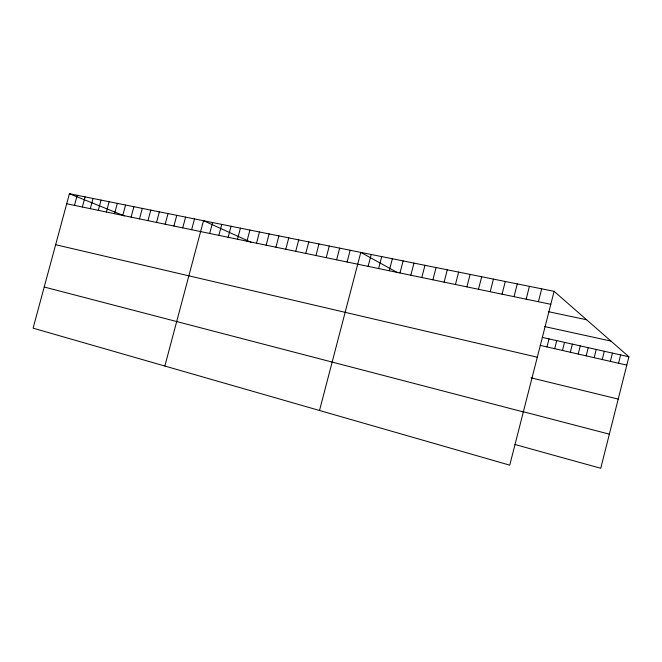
<?xml version="1.0" encoding="UTF-8"?>
<svg xmlns="http://www.w3.org/2000/svg" width="662" height="662" viewBox="0 0 662 662"><rect width="100%" height="100%" fill="white"/><g stroke="black" fill="none" stroke-linecap="round" stroke-linejoin="round"><path stroke-width="0.99" d="M610.364 361.369L612.458 353.094M618.548 363.231L620.65 354.931M554.111 291.321L509.748 465.163L33.1 328.17L69.419 193.718L554.111 291.321L628.9 356.777L600.74 468.282L514.97 444.516M546.969 346.929L549.021 338.894M554.698 348.692L556.75 340.624M562.477 350.463L564.537 342.37M570.313 352.25L572.382 344.124M578.207 354.046L580.276 345.895M586.16 355.858L588.237 347.674M594.17 357.679L596.247 349.47M602.238 359.516L604.323 351.274M502.044 294.168L505.296 281.491M514.026 296.659L517.295 283.907M526.149 299.174L529.426 286.348M538.405 301.723L541.698 288.822M444.103 282.136L447.289 269.815M455.439 284.495L458.634 272.099M466.892 286.869L470.111 274.407M478.477 289.277L481.704 276.741M490.194 291.71L493.438 279.107M389.248 270.75L392.367 258.751M399.98 272.976L403.117 260.919M410.837 275.227L413.982 263.104M421.802 277.51L424.963 265.313M432.89 279.811L436.068 267.556M326.225 257.659L329.271 246.049M336.61 259.818L339.664 248.142M347.103 261.995L350.173 250.253M319.514 410.49L360.798 252.396L397.614 272.678M368.113 266.356L371.208 254.489M378.623 268.54L381.734 256.608M275.913 247.207L278.892 235.904M285.761 249.26L288.756 237.89M295.724 251.32L298.728 239.892M305.778 253.414L308.798 241.928M315.948 255.524L318.976 243.972M209.705 233.463L212.601 222.556M218.874 235.366L221.787 224.401M228.142 237.286L231.063 226.272M237.501 239.23L240.438 228.158M246.959 241.2L249.905 230.062M256.508 243.177L259.463 231.99M266.157 245.188L269.128 233.934M156.538 222.415L159.368 211.832M165.186 224.211L168.024 213.578M173.907 226.023L176.762 215.34M182.729 227.86L185.592 217.111M191.632 229.706L194.504 218.907M164.855 366.036L203.507 220.719L250.997 242.218M98.299 210.326L101.054 200.09M106.383 212.005L109.147 201.72M114.543 213.702L117.323 203.366M122.784 215.407L125.573 205.03M131.101 217.136L133.898 206.701M139.5 218.882L142.305 208.398M147.974 220.645L150.795 210.111M74.492 205.386L77.222 195.29M82.353 207.016L85.092 196.879M90.289 208.662L93.036 198.476M66.705 203.764L550.801 304.297M548.384 311.678L586.598 319.754M544.644 326.573L610.943 341.062M542.302 337.397L628.9 356.777M540.258 345.399L626.798 365.11M55.641 244.717L537.296 357.215M530.974 377.812L618.217 399.087M522.376 411.499L609.354 434.164M44.222 287.018L523.336 411.913M69.419 193.718L124.307 215.895"/></g></svg>
